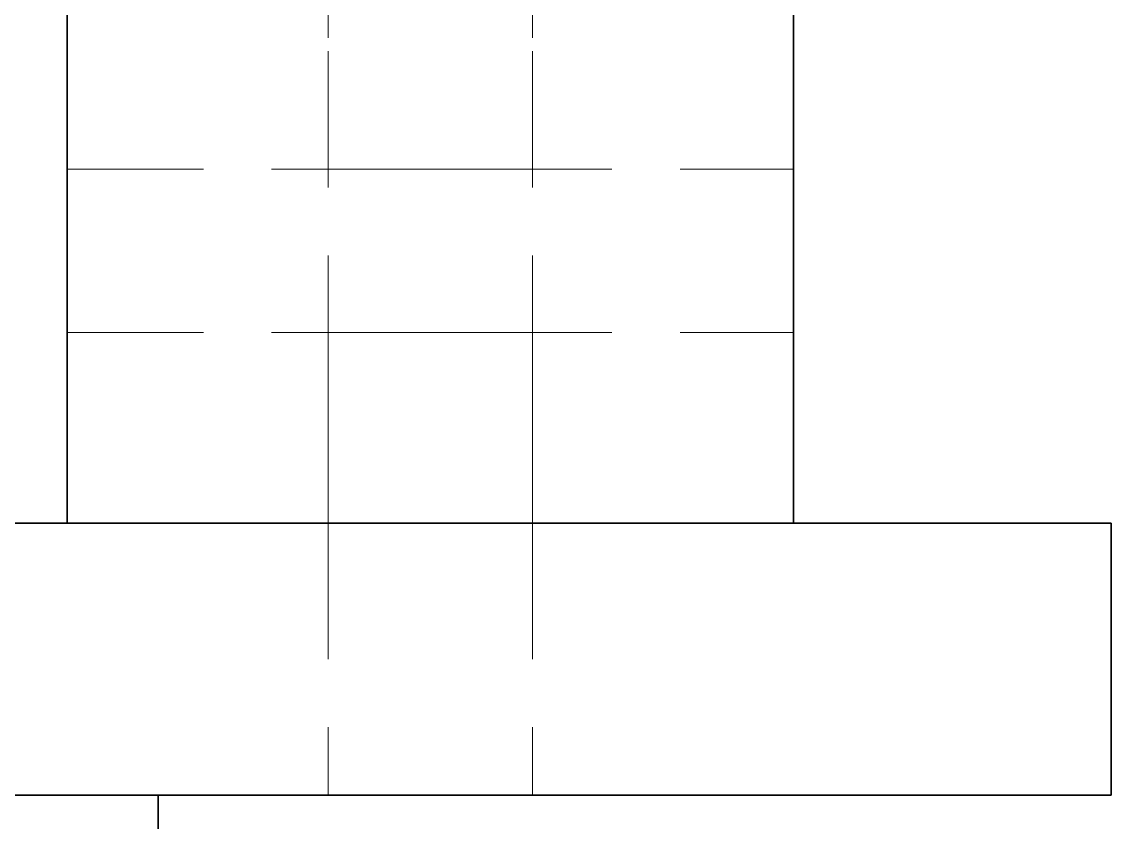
# Model space of a CAD drawing. Header units: millimetres. Extents: x 2054 to 12135, y -1469 to 564.
# Drawn here: x 9608.75 to 9632.75, y 169.55 to 187.2 of the extents above; entities that cross this region are included whole.
import ezdxf

# ---------------------------------------------------------------- set-up
doc = ezdxf.new("R2010")
doc.units = ezdxf.units.MM
doc.linetypes.add('HIDDEN_ISO', pattern=[4.5, 3, -1.5])
doc.layers.add('2D-HIDDEN', color=8, linetype='HIDDEN_ISO', lineweight=18)
doc.layers.add('2D-VISIBLE', color=7, linetype='Continuous', lineweight=35)

msp = doc.modelspace()

# ---------------------------------------------------------------- linework, layer by layer
at = {"layer": '2D-HIDDEN'}
for p, q in [((9609.75, 176.15), (9609.75, 198.85)), ((9609.75, 176.15), (9609.75, 198.85)), ((9609.75, 176.15), (9609.75, 198.85)), ((9615.5, 198.85), (9615.5, 183.95)), ((9615.5, 198.85), (9615.5, 183.95)), ((9615.5, 198.85), (9615.5, 183.95)), ((9615.5, 198.85), (9615.5, 183.95)), ((9620, 198.85), (9620, 183.95)), ((9620, 198.85), (9620, 183.95)), ((9620, 198.85), (9620, 183.95)), ((9620, 198.85), (9620, 183.95)), ((9625.75, 176.15), (9625.75, 198.85)), ((9625.75, 176.15), (9625.75, 198.85)), ((9625.75, 176.15), (9625.75, 198.85)), ((9615.5, 191.05), (9615.5, 176.15)), ((9615.5, 191.05), (9615.5, 176.15)), ((9615.5, 191.05), (9615.5, 176.15)), ((9615.5, 191.05), (9615.5, 176.15)), ((9620, 191.05), (9620, 176.15)), ((9620, 191.05), (9620, 176.15)), ((9620, 191.05), (9620, 176.15)), ((9620, 191.05), (9620, 176.15)), ((9609.75, 183.95), (9609.75, 180.35)), ((9609.75, 183.95), (9609.75, 180.35)), ((9609.75, 183.95), (9609.75, 180.35)), ((9609.75, 183.95), (9609.75, 180.35)), ((9609.75, 183.95), (9625.75, 183.95)), ((9609.75, 183.95), (9625.75, 183.95)), ((9609.75, 183.95), (9625.75, 183.95)), ((9609.75, 183.95), (9625.75, 183.95)), ((9609.75, 183.95), (9609.75, 180.35)), ((9609.75, 183.95), (9609.75, 180.35)), ((9609.75, 183.95), (9609.75, 180.35)), ((9609.75, 183.95), (9609.75, 180.35)), ((9609.75, 183.95), (9625.75, 183.95)), ((9609.75, 183.95), (9625.75, 183.95)), ((9609.75, 183.95), (9625.75, 183.95)), ((9609.75, 183.95), (9625.75, 183.95)), ((9625.75, 183.95), (9625.75, 180.35)), ((9625.75, 183.95), (9625.75, 180.35)), ((9625.75, 183.95), (9625.75, 180.35)), ((9625.75, 183.95), (9625.75, 180.35)), ((9625.75, 183.95), (9625.75, 180.35)), ((9625.75, 183.95), (9625.75, 180.35)), ((9625.75, 183.95), (9625.75, 180.35)), ((9625.75, 183.95), (9625.75, 180.35)), ((9609.75, 180.35), (9625.75, 180.35)), ((9609.75, 180.35), (9625.75, 180.35)), ((9609.75, 180.35), (9625.75, 180.35)), ((9609.75, 180.35), (9625.75, 180.35)), ((9609.75, 180.35), (9625.75, 180.35)), ((9609.75, 180.35), (9625.75, 180.35)), ((9609.75, 180.35), (9625.75, 180.35)), ((9609.75, 180.35), (9625.75, 180.35)), ((9615.5, 180.35), (9615.5, 176.15)), ((9615.5, 180.35), (9615.5, 176.15)), ((9615.5, 180.35), (9615.5, 176.15)), ((9615.5, 180.35), (9615.5, 176.15)), ((9620, 180.35), (9620, 176.15)), ((9620, 180.35), (9620, 176.15)), ((9620, 180.35), (9620, 176.15)), ((9620, 180.35), (9620, 176.15)), ((9385.75, 176.15), (9632.75, 176.15)), ((9609.75, 176.15), (9625.75, 176.15)), ((9609.75, 176.15), (9625.75, 176.15)), ((9609.75, 176.15), (9625.75, 176.15)), ((9609.75, 176.15), (9625.75, 176.15)), ((9615.5, 176.15), (9615.5, 170.15)), ((9615.5, 176.15), (9615.5, 170.15)), ((9615.5, 176.15), (9615.5, 170.15)), ((9615.5, 176.15), (9615.5, 170.15)), ((9620, 176.15), (9620, 170.15)), ((9620, 176.15), (9620, 170.15)), ((9620, 176.15), (9620, 170.15)), ((9620, 176.15), (9620, 170.15)), ((9632.75, 170.15), (9632.75, 176.15)), ((9385.75, 170.15), (9632.75, 170.15)), ((9611.75, 170.15), (9611.75, 168.15))]:
    msp.add_line(p, q, dxfattribs=at)
for points in [[(9617.75, 183.95), (9617.68, 183.95), (9617.609, 183.95), (9617.539, 183.95), (9617.469, 183.95), (9617.398, 183.95), (9617.328, 183.95), (9617.258, 183.95), (9617.188, 183.95), (9617.117, 183.95), (9617.047, 183.95), (9616.977, 183.95), (9616.906, 183.95), (9616.836, 183.95), (9616.766, 183.95), (9616.695, 183.95), (9616.625, 183.95), (9616.555, 183.95), (9616.484, 183.95), (9616.414, 183.95), (9616.344, 183.95), (9616.273, 183.95), (9616.203, 183.95), (9616.133, 183.95), (9616.062, 183.95), (9615.992, 183.95), (9615.922, 183.95), (9615.852, 183.95), (9615.781, 183.95), (9615.711, 183.95), (9615.641, 183.95), (9615.57, 183.95), (9615.5, 183.95)], [(9615.5, 183.95), (9615.641, 183.95), (9615.781, 183.95), (9615.922, 183.95), (9616.062, 183.95), (9616.203, 183.95), (9616.344, 183.95), (9616.484, 183.95), (9616.625, 183.95), (9616.766, 183.95), (9616.906, 183.95), (9617.047, 183.95), (9617.188, 183.95), (9617.328, 183.95), (9617.469, 183.95), (9617.609, 183.95), (9617.75, 183.95), (9617.891, 183.95), (9618.031, 183.95), (9618.172, 183.95), (9618.312, 183.95), (9618.453, 183.95), (9618.594, 183.95), (9618.734, 183.95), (9618.875, 183.95), (9619.016, 183.95), (9619.156, 183.95), (9619.297, 183.95), (9619.438, 183.95), (9619.578, 183.95), (9619.719, 183.95), (9619.859, 183.95), (9620, 183.95)], [(9617.75, 183.95), (9617.68, 183.95), (9617.609, 183.95), (9617.539, 183.95), (9617.469, 183.95), (9617.398, 183.95), (9617.328, 183.95), (9617.258, 183.95), (9617.188, 183.95), (9617.117, 183.95), (9617.047, 183.95), (9616.977, 183.95), (9616.906, 183.95), (9616.836, 183.95), (9616.766, 183.95), (9616.695, 183.95), (9616.625, 183.95), (9616.555, 183.95), (9616.484, 183.95), (9616.414, 183.95), (9616.344, 183.95), (9616.273, 183.95), (9616.203, 183.95), (9616.133, 183.95), (9616.062, 183.95), (9615.992, 183.95), (9615.922, 183.95), (9615.852, 183.95), (9615.781, 183.95), (9615.711, 183.95), (9615.641, 183.95), (9615.57, 183.95), (9615.5, 183.95)], [(9615.5, 183.95), (9615.641, 183.95), (9615.781, 183.95), (9615.922, 183.95), (9616.062, 183.95), (9616.203, 183.95), (9616.344, 183.95), (9616.484, 183.95), (9616.625, 183.95), (9616.766, 183.95), (9616.906, 183.95), (9617.047, 183.95), (9617.188, 183.95), (9617.328, 183.95), (9617.469, 183.95), (9617.609, 183.95), (9617.75, 183.95), (9617.891, 183.95), (9618.031, 183.95), (9618.172, 183.95), (9618.312, 183.95), (9618.453, 183.95), (9618.594, 183.95), (9618.734, 183.95), (9618.875, 183.95), (9619.016, 183.95), (9619.156, 183.95), (9619.297, 183.95), (9619.438, 183.95), (9619.578, 183.95), (9619.719, 183.95), (9619.859, 183.95), (9620, 183.95)], [(9617.75, 183.95), (9617.68, 183.95), (9617.609, 183.95), (9617.539, 183.95), (9617.469, 183.95), (9617.398, 183.95), (9617.328, 183.95), (9617.258, 183.95), (9617.188, 183.95), (9617.117, 183.95), (9617.047, 183.95), (9616.977, 183.95), (9616.906, 183.95), (9616.836, 183.95), (9616.766, 183.95), (9616.695, 183.95), (9616.625, 183.95), (9616.555, 183.95), (9616.484, 183.95), (9616.414, 183.95), (9616.344, 183.95), (9616.273, 183.95), (9616.203, 183.95), (9616.133, 183.95), (9616.062, 183.95), (9615.992, 183.95), (9615.922, 183.95), (9615.852, 183.95), (9615.781, 183.95), (9615.711, 183.95), (9615.641, 183.95), (9615.57, 183.95), (9615.5, 183.95)], [(9615.5, 183.95), (9615.641, 183.95), (9615.781, 183.95), (9615.922, 183.95), (9616.062, 183.95), (9616.203, 183.95), (9616.344, 183.95), (9616.484, 183.95), (9616.625, 183.95), (9616.766, 183.95), (9616.906, 183.95), (9617.047, 183.95), (9617.188, 183.95), (9617.328, 183.95), (9617.469, 183.95), (9617.609, 183.95), (9617.75, 183.95), (9617.891, 183.95), (9618.031, 183.95), (9618.172, 183.95), (9618.312, 183.95), (9618.453, 183.95), (9618.594, 183.95), (9618.734, 183.95), (9618.875, 183.95), (9619.016, 183.95), (9619.156, 183.95), (9619.297, 183.95), (9619.438, 183.95), (9619.578, 183.95), (9619.719, 183.95), (9619.859, 183.95), (9620, 183.95)], [(9617.75, 183.95), (9617.68, 183.95), (9617.609, 183.95), (9617.539, 183.95), (9617.469, 183.95), (9617.398, 183.95), (9617.328, 183.95), (9617.258, 183.95), (9617.188, 183.95), (9617.117, 183.95), (9617.047, 183.95), (9616.977, 183.95), (9616.906, 183.95), (9616.836, 183.95), (9616.766, 183.95), (9616.695, 183.95), (9616.625, 183.95), (9616.555, 183.95), (9616.484, 183.95), (9616.414, 183.95), (9616.344, 183.95), (9616.273, 183.95), (9616.203, 183.95), (9616.133, 183.95), (9616.062, 183.95), (9615.992, 183.95), (9615.922, 183.95), (9615.852, 183.95), (9615.781, 183.95), (9615.711, 183.95), (9615.641, 183.95), (9615.57, 183.95), (9615.5, 183.95)], [(9615.5, 183.95), (9615.641, 183.95), (9615.781, 183.95), (9615.922, 183.95), (9616.062, 183.95), (9616.203, 183.95), (9616.344, 183.95), (9616.484, 183.95), (9616.625, 183.95), (9616.766, 183.95), (9616.906, 183.95), (9617.047, 183.95), (9617.188, 183.95), (9617.328, 183.95), (9617.469, 183.95), (9617.609, 183.95), (9617.75, 183.95), (9617.891, 183.95), (9618.031, 183.95), (9618.172, 183.95), (9618.312, 183.95), (9618.453, 183.95), (9618.594, 183.95), (9618.734, 183.95), (9618.875, 183.95), (9619.016, 183.95), (9619.156, 183.95), (9619.297, 183.95), (9619.438, 183.95), (9619.578, 183.95), (9619.719, 183.95), (9619.859, 183.95), (9620, 183.95)], [(9620, 183.95), (9619.93, 183.95), (9619.859, 183.95), (9619.789, 183.95), (9619.719, 183.95), (9619.648, 183.95), (9619.578, 183.95), (9619.508, 183.95), (9619.438, 183.95), (9619.367, 183.95), (9619.297, 183.95), (9619.227, 183.95), (9619.156, 183.95), (9619.086, 183.95), (9619.016, 183.95), (9618.945, 183.95), (9618.875, 183.95), (9618.805, 183.95), (9618.734, 183.95), (9618.664, 183.95), (9618.594, 183.95), (9618.523, 183.95), (9618.453, 183.95), (9618.383, 183.95), (9618.312, 183.95), (9618.242, 183.95), (9618.172, 183.95), (9618.102, 183.95), (9618.031, 183.95), (9617.961, 183.95), (9617.891, 183.95), (9617.82, 183.95), (9617.75, 183.95)], [(9620, 183.95), (9619.93, 183.95), (9619.859, 183.95), (9619.789, 183.95), (9619.719, 183.95), (9619.648, 183.95), (9619.578, 183.95), (9619.508, 183.95), (9619.438, 183.95), (9619.367, 183.95), (9619.297, 183.95), (9619.227, 183.95), (9619.156, 183.95), (9619.086, 183.95), (9619.016, 183.95), (9618.945, 183.95), (9618.875, 183.95), (9618.805, 183.95), (9618.734, 183.95), (9618.664, 183.95), (9618.594, 183.95), (9618.523, 183.95), (9618.453, 183.95), (9618.383, 183.95), (9618.312, 183.95), (9618.242, 183.95), (9618.172, 183.95), (9618.102, 183.95), (9618.031, 183.95), (9617.961, 183.95), (9617.891, 183.95), (9617.82, 183.95), (9617.75, 183.95)], [(9620, 183.95), (9619.93, 183.95), (9619.859, 183.95), (9619.789, 183.95), (9619.719, 183.95), (9619.648, 183.95), (9619.578, 183.95), (9619.508, 183.95), (9619.438, 183.95), (9619.367, 183.95), (9619.297, 183.95), (9619.227, 183.95), (9619.156, 183.95), (9619.086, 183.95), (9619.016, 183.95), (9618.945, 183.95), (9618.875, 183.95), (9618.805, 183.95), (9618.734, 183.95), (9618.664, 183.95), (9618.594, 183.95), (9618.523, 183.95), (9618.453, 183.95), (9618.383, 183.95), (9618.312, 183.95), (9618.242, 183.95), (9618.172, 183.95), (9618.102, 183.95), (9618.031, 183.95), (9617.961, 183.95), (9617.891, 183.95), (9617.82, 183.95), (9617.75, 183.95)], [(9620, 183.95), (9619.93, 183.95), (9619.859, 183.95), (9619.789, 183.95), (9619.719, 183.95), (9619.648, 183.95), (9619.578, 183.95), (9619.508, 183.95), (9619.438, 183.95), (9619.367, 183.95), (9619.297, 183.95), (9619.227, 183.95), (9619.156, 183.95), (9619.086, 183.95), (9619.016, 183.95), (9618.945, 183.95), (9618.875, 183.95), (9618.805, 183.95), (9618.734, 183.95), (9618.664, 183.95), (9618.594, 183.95), (9618.523, 183.95), (9618.453, 183.95), (9618.383, 183.95), (9618.312, 183.95), (9618.242, 183.95), (9618.172, 183.95), (9618.102, 183.95), (9618.031, 183.95), (9617.961, 183.95), (9617.891, 183.95), (9617.82, 183.95), (9617.75, 183.95)], [(9617.75, 180.35), (9617.68, 180.35), (9617.609, 180.35), (9617.539, 180.35), (9617.469, 180.35), (9617.398, 180.35), (9617.328, 180.35), (9617.258, 180.35), (9617.188, 180.35), (9617.117, 180.35), (9617.047, 180.35), (9616.977, 180.35), (9616.906, 180.35), (9616.836, 180.35), (9616.766, 180.35), (9616.695, 180.35), (9616.625, 180.35), (9616.555, 180.35), (9616.484, 180.35), (9616.414, 180.35), (9616.344, 180.35), (9616.273, 180.35), (9616.203, 180.35), (9616.133, 180.35), (9616.062, 180.35), (9615.992, 180.35), (9615.922, 180.35), (9615.852, 180.35), (9615.781, 180.35), (9615.711, 180.35), (9615.641, 180.35), (9615.57, 180.35), (9615.5, 180.35)], [(9615.5, 180.35), (9615.641, 180.35), (9615.781, 180.35), (9615.922, 180.35), (9616.062, 180.35), (9616.203, 180.35), (9616.344, 180.35), (9616.484, 180.35), (9616.625, 180.35), (9616.766, 180.35), (9616.906, 180.35), (9617.047, 180.35), (9617.188, 180.35), (9617.328, 180.35), (9617.469, 180.35), (9617.609, 180.35), (9617.75, 180.35), (9617.891, 180.35), (9618.031, 180.35), (9618.172, 180.35), (9618.312, 180.35), (9618.453, 180.35), (9618.594, 180.35), (9618.734, 180.35), (9618.875, 180.35), (9619.016, 180.35), (9619.156, 180.35), (9619.297, 180.35), (9619.438, 180.35), (9619.578, 180.35), (9619.719, 180.35), (9619.859, 180.35), (9620, 180.35)], [(9617.75, 180.35), (9617.68, 180.35), (9617.609, 180.35), (9617.539, 180.35), (9617.469, 180.35), (9617.398, 180.35), (9617.328, 180.35), (9617.258, 180.35), (9617.188, 180.35), (9617.117, 180.35), (9617.047, 180.35), (9616.977, 180.35), (9616.906, 180.35), (9616.836, 180.35), (9616.766, 180.35), (9616.695, 180.35), (9616.625, 180.35), (9616.555, 180.35), (9616.484, 180.35), (9616.414, 180.35), (9616.344, 180.35), (9616.273, 180.35), (9616.203, 180.35), (9616.133, 180.35), (9616.062, 180.35), (9615.992, 180.35), (9615.922, 180.35), (9615.852, 180.35), (9615.781, 180.35), (9615.711, 180.35), (9615.641, 180.35), (9615.57, 180.35), (9615.5, 180.35)], [(9615.5, 180.35), (9615.641, 180.35), (9615.781, 180.35), (9615.922, 180.35), (9616.062, 180.35), (9616.203, 180.35), (9616.344, 180.35), (9616.484, 180.35), (9616.625, 180.35), (9616.766, 180.35), (9616.906, 180.35), (9617.047, 180.35), (9617.188, 180.35), (9617.328, 180.35), (9617.469, 180.35), (9617.609, 180.35), (9617.75, 180.35), (9617.891, 180.35), (9618.031, 180.35), (9618.172, 180.35), (9618.312, 180.35), (9618.453, 180.35), (9618.594, 180.35), (9618.734, 180.35), (9618.875, 180.35), (9619.016, 180.35), (9619.156, 180.35), (9619.297, 180.35), (9619.438, 180.35), (9619.578, 180.35), (9619.719, 180.35), (9619.859, 180.35), (9620, 180.35)], [(9617.75, 180.35), (9617.68, 180.35), (9617.609, 180.35), (9617.539, 180.35), (9617.469, 180.35), (9617.398, 180.35), (9617.328, 180.35), (9617.258, 180.35), (9617.188, 180.35), (9617.117, 180.35), (9617.047, 180.35), (9616.977, 180.35), (9616.906, 180.35), (9616.836, 180.35), (9616.766, 180.35), (9616.695, 180.35), (9616.625, 180.35), (9616.555, 180.35), (9616.484, 180.35), (9616.414, 180.35), (9616.344, 180.35), (9616.273, 180.35), (9616.203, 180.35), (9616.133, 180.35), (9616.062, 180.35), (9615.992, 180.35), (9615.922, 180.35), (9615.852, 180.35), (9615.781, 180.35), (9615.711, 180.35), (9615.641, 180.35), (9615.57, 180.35), (9615.5, 180.35)], [(9615.5, 180.35), (9615.641, 180.35), (9615.781, 180.35), (9615.922, 180.35), (9616.062, 180.35), (9616.203, 180.35), (9616.344, 180.35), (9616.484, 180.35), (9616.625, 180.35), (9616.766, 180.35), (9616.906, 180.35), (9617.047, 180.35), (9617.188, 180.35), (9617.328, 180.35), (9617.469, 180.35), (9617.609, 180.35), (9617.75, 180.35), (9617.891, 180.35), (9618.031, 180.35), (9618.172, 180.35), (9618.312, 180.35), (9618.453, 180.35), (9618.594, 180.35), (9618.734, 180.35), (9618.875, 180.35), (9619.016, 180.35), (9619.156, 180.35), (9619.297, 180.35), (9619.438, 180.35), (9619.578, 180.35), (9619.719, 180.35), (9619.859, 180.35), (9620, 180.35)], [(9617.75, 180.35), (9617.68, 180.35), (9617.609, 180.35), (9617.539, 180.35), (9617.469, 180.35), (9617.398, 180.35), (9617.328, 180.35), (9617.258, 180.35), (9617.188, 180.35), (9617.117, 180.35), (9617.047, 180.35), (9616.977, 180.35), (9616.906, 180.35), (9616.836, 180.35), (9616.766, 180.35), (9616.695, 180.35), (9616.625, 180.35), (9616.555, 180.35), (9616.484, 180.35), (9616.414, 180.35), (9616.344, 180.35), (9616.273, 180.35), (9616.203, 180.35), (9616.133, 180.35), (9616.062, 180.35), (9615.992, 180.35), (9615.922, 180.35), (9615.852, 180.35), (9615.781, 180.35), (9615.711, 180.35), (9615.641, 180.35), (9615.57, 180.35), (9615.5, 180.35)], [(9615.5, 180.35), (9615.641, 180.35), (9615.781, 180.35), (9615.922, 180.35), (9616.062, 180.35), (9616.203, 180.35), (9616.344, 180.35), (9616.484, 180.35), (9616.625, 180.35), (9616.766, 180.35), (9616.906, 180.35), (9617.047, 180.35), (9617.188, 180.35), (9617.328, 180.35), (9617.469, 180.35), (9617.609, 180.35), (9617.75, 180.35), (9617.891, 180.35), (9618.031, 180.35), (9618.172, 180.35), (9618.312, 180.35), (9618.453, 180.35), (9618.594, 180.35), (9618.734, 180.35), (9618.875, 180.35), (9619.016, 180.35), (9619.156, 180.35), (9619.297, 180.35), (9619.438, 180.35), (9619.578, 180.35), (9619.719, 180.35), (9619.859, 180.35), (9620, 180.35)], [(9620, 180.35), (9619.93, 180.35), (9619.859, 180.35), (9619.789, 180.35), (9619.719, 180.35), (9619.648, 180.35), (9619.578, 180.35), (9619.508, 180.35), (9619.438, 180.35), (9619.367, 180.35), (9619.297, 180.35), (9619.227, 180.35), (9619.156, 180.35), (9619.086, 180.35), (9619.016, 180.35), (9618.945, 180.35), (9618.875, 180.35), (9618.805, 180.35), (9618.734, 180.35), (9618.664, 180.35), (9618.594, 180.35), (9618.523, 180.35), (9618.453, 180.35), (9618.383, 180.35), (9618.312, 180.35), (9618.242, 180.35), (9618.172, 180.35), (9618.102, 180.35), (9618.031, 180.35), (9617.961, 180.35), (9617.891, 180.35), (9617.82, 180.35), (9617.75, 180.35)], [(9620, 180.35), (9619.93, 180.35), (9619.859, 180.35), (9619.789, 180.35), (9619.719, 180.35), (9619.648, 180.35), (9619.578, 180.35), (9619.508, 180.35), (9619.438, 180.35), (9619.367, 180.35), (9619.297, 180.35), (9619.227, 180.35), (9619.156, 180.35), (9619.086, 180.35), (9619.016, 180.35), (9618.945, 180.35), (9618.875, 180.35), (9618.805, 180.35), (9618.734, 180.35), (9618.664, 180.35), (9618.594, 180.35), (9618.523, 180.35), (9618.453, 180.35), (9618.383, 180.35), (9618.312, 180.35), (9618.242, 180.35), (9618.172, 180.35), (9618.102, 180.35), (9618.031, 180.35), (9617.961, 180.35), (9617.891, 180.35), (9617.82, 180.35), (9617.75, 180.35)], [(9620, 180.35), (9619.93, 180.35), (9619.859, 180.35), (9619.789, 180.35), (9619.719, 180.35), (9619.648, 180.35), (9619.578, 180.35), (9619.508, 180.35), (9619.438, 180.35), (9619.367, 180.35), (9619.297, 180.35), (9619.227, 180.35), (9619.156, 180.35), (9619.086, 180.35), (9619.016, 180.35), (9618.945, 180.35), (9618.875, 180.35), (9618.805, 180.35), (9618.734, 180.35), (9618.664, 180.35), (9618.594, 180.35), (9618.523, 180.35), (9618.453, 180.35), (9618.383, 180.35), (9618.312, 180.35), (9618.242, 180.35), (9618.172, 180.35), (9618.102, 180.35), (9618.031, 180.35), (9617.961, 180.35), (9617.891, 180.35), (9617.82, 180.35), (9617.75, 180.35)], [(9620, 180.35), (9619.93, 180.35), (9619.859, 180.35), (9619.789, 180.35), (9619.719, 180.35), (9619.648, 180.35), (9619.578, 180.35), (9619.508, 180.35), (9619.438, 180.35), (9619.367, 180.35), (9619.297, 180.35), (9619.227, 180.35), (9619.156, 180.35), (9619.086, 180.35), (9619.016, 180.35), (9618.945, 180.35), (9618.875, 180.35), (9618.805, 180.35), (9618.734, 180.35), (9618.664, 180.35), (9618.594, 180.35), (9618.523, 180.35), (9618.453, 180.35), (9618.383, 180.35), (9618.312, 180.35), (9618.242, 180.35), (9618.172, 180.35), (9618.102, 180.35), (9618.031, 180.35), (9617.961, 180.35), (9617.891, 180.35), (9617.82, 180.35), (9617.75, 180.35)], [(9617.75, 176.15), (9617.68, 176.15), (9617.609, 176.15), (9617.539, 176.15), (9617.469, 176.15), (9617.398, 176.15), (9617.328, 176.15), (9617.258, 176.15), (9617.188, 176.15), (9617.117, 176.15), (9617.047, 176.15), (9616.977, 176.15), (9616.906, 176.15), (9616.836, 176.15), (9616.766, 176.15), (9616.695, 176.15), (9616.625, 176.15), (9616.555, 176.15), (9616.484, 176.15), (9616.414, 176.15), (9616.344, 176.15), (9616.273, 176.15), (9616.203, 176.15), (9616.133, 176.15), (9616.062, 176.15), (9615.992, 176.15), (9615.922, 176.15), (9615.852, 176.15), (9615.781, 176.15), (9615.711, 176.15), (9615.641, 176.15), (9615.57, 176.15), (9615.5, 176.15)], [(9615.5, 176.15), (9615.641, 176.15), (9615.781, 176.15), (9615.922, 176.15), (9616.062, 176.15), (9616.203, 176.15), (9616.344, 176.15), (9616.484, 176.15), (9616.625, 176.15), (9616.766, 176.15), (9616.906, 176.15), (9617.047, 176.15), (9617.188, 176.15), (9617.328, 176.15), (9617.469, 176.15), (9617.609, 176.15), (9617.75, 176.15), (9617.891, 176.15), (9618.031, 176.15), (9618.172, 176.15), (9618.312, 176.15), (9618.453, 176.15), (9618.594, 176.15), (9618.734, 176.15), (9618.875, 176.15), (9619.016, 176.15), (9619.156, 176.15), (9619.297, 176.15), (9619.438, 176.15), (9619.578, 176.15), (9619.719, 176.15), (9619.859, 176.15), (9620, 176.15)], [(9617.75, 176.15), (9617.68, 176.15), (9617.609, 176.15), (9617.539, 176.15), (9617.469, 176.15), (9617.398, 176.15), (9617.328, 176.15), (9617.258, 176.15), (9617.188, 176.15), (9617.117, 176.15), (9617.047, 176.15), (9616.977, 176.15), (9616.906, 176.15), (9616.836, 176.15), (9616.766, 176.15), (9616.695, 176.15), (9616.625, 176.15), (9616.555, 176.15), (9616.484, 176.15), (9616.414, 176.15), (9616.344, 176.15), (9616.273, 176.15), (9616.203, 176.15), (9616.133, 176.15), (9616.062, 176.15), (9615.992, 176.15), (9615.922, 176.15), (9615.852, 176.15), (9615.781, 176.15), (9615.711, 176.15), (9615.641, 176.15), (9615.57, 176.15), (9615.5, 176.15)], [(9615.5, 176.15), (9615.641, 176.15), (9615.781, 176.15), (9615.922, 176.15), (9616.062, 176.15), (9616.203, 176.15), (9616.344, 176.15), (9616.484, 176.15), (9616.625, 176.15), (9616.766, 176.15), (9616.906, 176.15), (9617.047, 176.15), (9617.188, 176.15), (9617.328, 176.15), (9617.469, 176.15), (9617.609, 176.15), (9617.75, 176.15), (9617.891, 176.15), (9618.031, 176.15), (9618.172, 176.15), (9618.312, 176.15), (9618.453, 176.15), (9618.594, 176.15), (9618.734, 176.15), (9618.875, 176.15), (9619.016, 176.15), (9619.156, 176.15), (9619.297, 176.15), (9619.438, 176.15), (9619.578, 176.15), (9619.719, 176.15), (9619.859, 176.15), (9620, 176.15)], [(9617.75, 176.15), (9617.68, 176.15), (9617.609, 176.15), (9617.539, 176.15), (9617.469, 176.15), (9617.398, 176.15), (9617.328, 176.15), (9617.258, 176.15), (9617.188, 176.15), (9617.117, 176.15), (9617.047, 176.15), (9616.977, 176.15), (9616.906, 176.15), (9616.836, 176.15), (9616.766, 176.15), (9616.695, 176.15), (9616.625, 176.15), (9616.555, 176.15), (9616.484, 176.15), (9616.414, 176.15), (9616.344, 176.15), (9616.273, 176.15), (9616.203, 176.15), (9616.133, 176.15), (9616.062, 176.15), (9615.992, 176.15), (9615.922, 176.15), (9615.852, 176.15), (9615.781, 176.15), (9615.711, 176.15), (9615.641, 176.15), (9615.57, 176.15), (9615.5, 176.15)], [(9615.5, 176.15), (9615.641, 176.15), (9615.781, 176.15), (9615.922, 176.15), (9616.062, 176.15), (9616.203, 176.15), (9616.344, 176.15), (9616.484, 176.15), (9616.625, 176.15), (9616.766, 176.15), (9616.906, 176.15), (9617.047, 176.15), (9617.188, 176.15), (9617.328, 176.15), (9617.469, 176.15), (9617.609, 176.15), (9617.75, 176.15), (9617.891, 176.15), (9618.031, 176.15), (9618.172, 176.15), (9618.312, 176.15), (9618.453, 176.15), (9618.594, 176.15), (9618.734, 176.15), (9618.875, 176.15), (9619.016, 176.15), (9619.156, 176.15), (9619.297, 176.15), (9619.438, 176.15), (9619.578, 176.15), (9619.719, 176.15), (9619.859, 176.15), (9620, 176.15)], [(9617.75, 176.15), (9617.68, 176.15), (9617.609, 176.15), (9617.539, 176.15), (9617.469, 176.15), (9617.398, 176.15), (9617.328, 176.15), (9617.258, 176.15), (9617.188, 176.15), (9617.117, 176.15), (9617.047, 176.15), (9616.977, 176.15), (9616.906, 176.15), (9616.836, 176.15), (9616.766, 176.15), (9616.695, 176.15), (9616.625, 176.15), (9616.555, 176.15), (9616.484, 176.15), (9616.414, 176.15), (9616.344, 176.15), (9616.273, 176.15), (9616.203, 176.15), (9616.133, 176.15), (9616.062, 176.15), (9615.992, 176.15), (9615.922, 176.15), (9615.852, 176.15), (9615.781, 176.15), (9615.711, 176.15), (9615.641, 176.15), (9615.57, 176.15), (9615.5, 176.15)], [(9615.5, 176.15), (9615.641, 176.15), (9615.781, 176.15), (9615.922, 176.15), (9616.062, 176.15), (9616.203, 176.15), (9616.344, 176.15), (9616.484, 176.15), (9616.625, 176.15), (9616.766, 176.15), (9616.906, 176.15), (9617.047, 176.15), (9617.188, 176.15), (9617.328, 176.15), (9617.469, 176.15), (9617.609, 176.15), (9617.75, 176.15), (9617.891, 176.15), (9618.031, 176.15), (9618.172, 176.15), (9618.312, 176.15), (9618.453, 176.15), (9618.594, 176.15), (9618.734, 176.15), (9618.875, 176.15), (9619.016, 176.15), (9619.156, 176.15), (9619.297, 176.15), (9619.438, 176.15), (9619.578, 176.15), (9619.719, 176.15), (9619.859, 176.15), (9620, 176.15)], [(9617.75, 176.15), (9617.68, 176.15), (9617.609, 176.15), (9617.539, 176.15), (9617.469, 176.15), (9617.398, 176.15), (9617.328, 176.15), (9617.258, 176.15), (9617.188, 176.15), (9617.117, 176.15), (9617.047, 176.15), (9616.977, 176.15), (9616.906, 176.15), (9616.836, 176.15), (9616.766, 176.15), (9616.695, 176.15), (9616.625, 176.15), (9616.555, 176.15), (9616.484, 176.15), (9616.414, 176.15), (9616.344, 176.15), (9616.273, 176.15), (9616.203, 176.15), (9616.133, 176.15), (9616.062, 176.15), (9615.992, 176.15), (9615.922, 176.15), (9615.852, 176.15), (9615.781, 176.15), (9615.711, 176.15), (9615.641, 176.15), (9615.57, 176.15), (9615.5, 176.15)], [(9615.5, 176.15), (9615.641, 176.15), (9615.781, 176.15), (9615.922, 176.15), (9616.062, 176.15), (9616.203, 176.15), (9616.344, 176.15), (9616.484, 176.15), (9616.625, 176.15), (9616.766, 176.15), (9616.906, 176.15), (9617.047, 176.15), (9617.188, 176.15), (9617.328, 176.15), (9617.469, 176.15), (9617.609, 176.15), (9617.75, 176.15), (9617.891, 176.15), (9618.031, 176.15), (9618.172, 176.15), (9618.312, 176.15), (9618.453, 176.15), (9618.594, 176.15), (9618.734, 176.15), (9618.875, 176.15), (9619.016, 176.15), (9619.156, 176.15), (9619.297, 176.15), (9619.438, 176.15), (9619.578, 176.15), (9619.719, 176.15), (9619.859, 176.15), (9620, 176.15)], [(9617.75, 176.15), (9617.68, 176.15), (9617.609, 176.15), (9617.539, 176.15), (9617.469, 176.15), (9617.398, 176.15), (9617.328, 176.15), (9617.258, 176.15), (9617.188, 176.15), (9617.117, 176.15), (9617.047, 176.15), (9616.977, 176.15), (9616.906, 176.15), (9616.836, 176.15), (9616.766, 176.15), (9616.695, 176.15), (9616.625, 176.15), (9616.555, 176.15), (9616.484, 176.15), (9616.414, 176.15), (9616.344, 176.15), (9616.273, 176.15), (9616.203, 176.15), (9616.133, 176.15), (9616.062, 176.15), (9615.992, 176.15), (9615.922, 176.15), (9615.852, 176.15), (9615.781, 176.15), (9615.711, 176.15), (9615.641, 176.15), (9615.57, 176.15), (9615.5, 176.15)], [(9615.5, 176.15), (9615.641, 176.15), (9615.781, 176.15), (9615.922, 176.15), (9616.062, 176.15), (9616.203, 176.15), (9616.344, 176.15), (9616.484, 176.15), (9616.625, 176.15), (9616.766, 176.15), (9616.906, 176.15), (9617.047, 176.15), (9617.188, 176.15), (9617.328, 176.15), (9617.469, 176.15), (9617.609, 176.15), (9617.75, 176.15), (9617.891, 176.15), (9618.031, 176.15), (9618.172, 176.15), (9618.312, 176.15), (9618.453, 176.15), (9618.594, 176.15), (9618.734, 176.15), (9618.875, 176.15), (9619.016, 176.15), (9619.156, 176.15), (9619.297, 176.15), (9619.438, 176.15), (9619.578, 176.15), (9619.719, 176.15), (9619.859, 176.15), (9620, 176.15)], [(9617.75, 176.15), (9617.68, 176.15), (9617.609, 176.15), (9617.539, 176.15), (9617.469, 176.15), (9617.398, 176.15), (9617.328, 176.15), (9617.258, 176.15), (9617.188, 176.15), (9617.117, 176.15), (9617.047, 176.15), (9616.977, 176.15), (9616.906, 176.15), (9616.836, 176.15), (9616.766, 176.15), (9616.695, 176.15), (9616.625, 176.15), (9616.555, 176.15), (9616.484, 176.15), (9616.414, 176.15), (9616.344, 176.15), (9616.273, 176.15), (9616.203, 176.15), (9616.133, 176.15), (9616.062, 176.15), (9615.992, 176.15), (9615.922, 176.15), (9615.852, 176.15), (9615.781, 176.15), (9615.711, 176.15), (9615.641, 176.15), (9615.57, 176.15), (9615.5, 176.15)], [(9615.5, 176.15), (9615.641, 176.15), (9615.781, 176.15), (9615.922, 176.15), (9616.062, 176.15), (9616.203, 176.15), (9616.344, 176.15), (9616.484, 176.15), (9616.625, 176.15), (9616.766, 176.15), (9616.906, 176.15), (9617.047, 176.15), (9617.188, 176.15), (9617.328, 176.15), (9617.469, 176.15), (9617.609, 176.15), (9617.75, 176.15), (9617.891, 176.15), (9618.031, 176.15), (9618.172, 176.15), (9618.312, 176.15), (9618.453, 176.15), (9618.594, 176.15), (9618.734, 176.15), (9618.875, 176.15), (9619.016, 176.15), (9619.156, 176.15), (9619.297, 176.15), (9619.438, 176.15), (9619.578, 176.15), (9619.719, 176.15), (9619.859, 176.15), (9620, 176.15)], [(9617.75, 176.15), (9617.68, 176.15), (9617.609, 176.15), (9617.539, 176.15), (9617.469, 176.15), (9617.398, 176.15), (9617.328, 176.15), (9617.258, 176.15), (9617.188, 176.15), (9617.117, 176.15), (9617.047, 176.15), (9616.977, 176.15), (9616.906, 176.15), (9616.836, 176.15), (9616.766, 176.15), (9616.695, 176.15), (9616.625, 176.15), (9616.555, 176.15), (9616.484, 176.15), (9616.414, 176.15), (9616.344, 176.15), (9616.273, 176.15), (9616.203, 176.15), (9616.133, 176.15), (9616.062, 176.15), (9615.992, 176.15), (9615.922, 176.15), (9615.852, 176.15), (9615.781, 176.15), (9615.711, 176.15), (9615.641, 176.15), (9615.57, 176.15), (9615.5, 176.15)], [(9615.5, 176.15), (9615.641, 176.15), (9615.781, 176.15), (9615.922, 176.15), (9616.062, 176.15), (9616.203, 176.15), (9616.344, 176.15), (9616.484, 176.15), (9616.625, 176.15), (9616.766, 176.15), (9616.906, 176.15), (9617.047, 176.15), (9617.188, 176.15), (9617.328, 176.15), (9617.469, 176.15), (9617.609, 176.15), (9617.75, 176.15), (9617.891, 176.15), (9618.031, 176.15), (9618.172, 176.15), (9618.312, 176.15), (9618.453, 176.15), (9618.594, 176.15), (9618.734, 176.15), (9618.875, 176.15), (9619.016, 176.15), (9619.156, 176.15), (9619.297, 176.15), (9619.438, 176.15), (9619.578, 176.15), (9619.719, 176.15), (9619.859, 176.15), (9620, 176.15)], [(9617.75, 176.15), (9617.68, 176.15), (9617.609, 176.15), (9617.539, 176.15), (9617.469, 176.15), (9617.398, 176.15), (9617.328, 176.15), (9617.258, 176.15), (9617.188, 176.15), (9617.117, 176.15), (9617.047, 176.15), (9616.977, 176.15), (9616.906, 176.15), (9616.836, 176.15), (9616.766, 176.15), (9616.695, 176.15), (9616.625, 176.15), (9616.555, 176.15), (9616.484, 176.15), (9616.414, 176.15), (9616.344, 176.15), (9616.273, 176.15), (9616.203, 176.15), (9616.133, 176.15), (9616.062, 176.15), (9615.992, 176.15), (9615.922, 176.15), (9615.852, 176.15), (9615.781, 176.15), (9615.711, 176.15), (9615.641, 176.15), (9615.57, 176.15), (9615.5, 176.15)], [(9615.5, 176.15), (9615.641, 176.15), (9615.781, 176.15), (9615.922, 176.15), (9616.062, 176.15), (9616.203, 176.15), (9616.344, 176.15), (9616.484, 176.15), (9616.625, 176.15), (9616.766, 176.15), (9616.906, 176.15), (9617.047, 176.15), (9617.188, 176.15), (9617.328, 176.15), (9617.469, 176.15), (9617.609, 176.15), (9617.75, 176.15), (9617.891, 176.15), (9618.031, 176.15), (9618.172, 176.15), (9618.312, 176.15), (9618.453, 176.15), (9618.594, 176.15), (9618.734, 176.15), (9618.875, 176.15), (9619.016, 176.15), (9619.156, 176.15), (9619.297, 176.15), (9619.438, 176.15), (9619.578, 176.15), (9619.719, 176.15), (9619.859, 176.15), (9620, 176.15)], [(9617.75, 176.15), (9617.68, 176.15), (9617.609, 176.15), (9617.539, 176.15), (9617.469, 176.15), (9617.398, 176.15), (9617.328, 176.15), (9617.258, 176.15), (9617.188, 176.15), (9617.117, 176.15), (9617.047, 176.15), (9616.977, 176.15), (9616.906, 176.15), (9616.836, 176.15), (9616.766, 176.15), (9616.695, 176.15), (9616.625, 176.15), (9616.555, 176.15), (9616.484, 176.15), (9616.414, 176.15), (9616.344, 176.15), (9616.273, 176.15), (9616.203, 176.15), (9616.133, 176.15), (9616.062, 176.15), (9615.992, 176.15), (9615.922, 176.15), (9615.852, 176.15), (9615.781, 176.15), (9615.711, 176.15), (9615.641, 176.15), (9615.57, 176.15), (9615.5, 176.15)], [(9615.5, 176.15), (9615.641, 176.15), (9615.781, 176.15), (9615.922, 176.15), (9616.062, 176.15), (9616.203, 176.15), (9616.344, 176.15), (9616.484, 176.15), (9616.625, 176.15), (9616.766, 176.15), (9616.906, 176.15), (9617.047, 176.15), (9617.188, 176.15), (9617.328, 176.15), (9617.469, 176.15), (9617.609, 176.15), (9617.75, 176.15), (9617.891, 176.15), (9618.031, 176.15), (9618.172, 176.15), (9618.312, 176.15), (9618.453, 176.15), (9618.594, 176.15), (9618.734, 176.15), (9618.875, 176.15), (9619.016, 176.15), (9619.156, 176.15), (9619.297, 176.15), (9619.438, 176.15), (9619.578, 176.15), (9619.719, 176.15), (9619.859, 176.15), (9620, 176.15)], [(9617.75, 176.15), (9617.68, 176.15), (9617.609, 176.15), (9617.539, 176.15), (9617.469, 176.15), (9617.398, 176.15), (9617.328, 176.15), (9617.258, 176.15), (9617.188, 176.15), (9617.117, 176.15), (9617.047, 176.15), (9616.977, 176.15), (9616.906, 176.15), (9616.836, 176.15), (9616.766, 176.15), (9616.695, 176.15), (9616.625, 176.15), (9616.555, 176.15), (9616.484, 176.15), (9616.414, 176.15), (9616.344, 176.15), (9616.273, 176.15), (9616.203, 176.15), (9616.133, 176.15), (9616.062, 176.15), (9615.992, 176.15), (9615.922, 176.15), (9615.852, 176.15), (9615.781, 176.15), (9615.711, 176.15), (9615.641, 176.15), (9615.57, 176.15), (9615.5, 176.15)], [(9615.5, 176.15), (9615.641, 176.15), (9615.781, 176.15), (9615.922, 176.15), (9616.062, 176.15), (9616.203, 176.15), (9616.344, 176.15), (9616.484, 176.15), (9616.625, 176.15), (9616.766, 176.15), (9616.906, 176.15), (9617.047, 176.15), (9617.188, 176.15), (9617.328, 176.15), (9617.469, 176.15), (9617.609, 176.15), (9617.75, 176.15), (9617.891, 176.15), (9618.031, 176.15), (9618.172, 176.15), (9618.312, 176.15), (9618.453, 176.15), (9618.594, 176.15), (9618.734, 176.15), (9618.875, 176.15), (9619.016, 176.15), (9619.156, 176.15), (9619.297, 176.15), (9619.438, 176.15), (9619.578, 176.15), (9619.719, 176.15), (9619.859, 176.15), (9620, 176.15)], [(9617.75, 176.15), (9617.68, 176.15), (9617.609, 176.15), (9617.539, 176.15), (9617.469, 176.15), (9617.398, 176.15), (9617.328, 176.15), (9617.258, 176.15), (9617.188, 176.15), (9617.117, 176.15), (9617.047, 176.15), (9616.977, 176.15), (9616.906, 176.15), (9616.836, 176.15), (9616.766, 176.15), (9616.695, 176.15), (9616.625, 176.15), (9616.555, 176.15), (9616.484, 176.15), (9616.414, 176.15), (9616.344, 176.15), (9616.273, 176.15), (9616.203, 176.15), (9616.133, 176.15), (9616.062, 176.15), (9615.992, 176.15), (9615.922, 176.15), (9615.852, 176.15), (9615.781, 176.15), (9615.711, 176.15), (9615.641, 176.15), (9615.57, 176.15), (9615.5, 176.15)], [(9615.5, 176.15), (9615.641, 176.15), (9615.781, 176.15), (9615.922, 176.15), (9616.062, 176.15), (9616.203, 176.15), (9616.344, 176.15), (9616.484, 176.15), (9616.625, 176.15), (9616.766, 176.15), (9616.906, 176.15), (9617.047, 176.15), (9617.188, 176.15), (9617.328, 176.15), (9617.469, 176.15), (9617.609, 176.15), (9617.75, 176.15), (9617.891, 176.15), (9618.031, 176.15), (9618.172, 176.15), (9618.312, 176.15), (9618.453, 176.15), (9618.594, 176.15), (9618.734, 176.15), (9618.875, 176.15), (9619.016, 176.15), (9619.156, 176.15), (9619.297, 176.15), (9619.438, 176.15), (9619.578, 176.15), (9619.719, 176.15), (9619.859, 176.15), (9620, 176.15)], [(9620, 176.15), (9619.93, 176.15), (9619.859, 176.15), (9619.789, 176.15), (9619.719, 176.15), (9619.648, 176.15), (9619.578, 176.15), (9619.508, 176.15), (9619.438, 176.15), (9619.367, 176.15), (9619.297, 176.15), (9619.227, 176.15), (9619.156, 176.15), (9619.086, 176.15), (9619.016, 176.15), (9618.945, 176.15), (9618.875, 176.15), (9618.805, 176.15), (9618.734, 176.15), (9618.664, 176.15), (9618.594, 176.15), (9618.523, 176.15), (9618.453, 176.15), (9618.383, 176.15), (9618.312, 176.15), (9618.242, 176.15), (9618.172, 176.15), (9618.102, 176.15), (9618.031, 176.15), (9617.961, 176.15), (9617.891, 176.15), (9617.82, 176.15), (9617.75, 176.15)], [(9620, 176.15), (9619.93, 176.15), (9619.859, 176.15), (9619.789, 176.15), (9619.719, 176.15), (9619.648, 176.15), (9619.578, 176.15), (9619.508, 176.15), (9619.438, 176.15), (9619.367, 176.15), (9619.297, 176.15), (9619.227, 176.15), (9619.156, 176.15), (9619.086, 176.15), (9619.016, 176.15), (9618.945, 176.15), (9618.875, 176.15), (9618.805, 176.15), (9618.734, 176.15), (9618.664, 176.15), (9618.594, 176.15), (9618.523, 176.15), (9618.453, 176.15), (9618.383, 176.15), (9618.312, 176.15), (9618.242, 176.15), (9618.172, 176.15), (9618.102, 176.15), (9618.031, 176.15), (9617.961, 176.15), (9617.891, 176.15), (9617.82, 176.15), (9617.75, 176.15)], [(9620, 176.15), (9619.93, 176.15), (9619.859, 176.15), (9619.789, 176.15), (9619.719, 176.15), (9619.648, 176.15), (9619.578, 176.15), (9619.508, 176.15), (9619.438, 176.15), (9619.367, 176.15), (9619.297, 176.15), (9619.227, 176.15), (9619.156, 176.15), (9619.086, 176.15), (9619.016, 176.15), (9618.945, 176.15), (9618.875, 176.15), (9618.805, 176.15), (9618.734, 176.15), (9618.664, 176.15), (9618.594, 176.15), (9618.523, 176.15), (9618.453, 176.15), (9618.383, 176.15), (9618.312, 176.15), (9618.242, 176.15), (9618.172, 176.15), (9618.102, 176.15), (9618.031, 176.15), (9617.961, 176.15), (9617.891, 176.15), (9617.82, 176.15), (9617.75, 176.15)], [(9620, 176.15), (9619.93, 176.15), (9619.859, 176.15), (9619.789, 176.15), (9619.719, 176.15), (9619.648, 176.15), (9619.578, 176.15), (9619.508, 176.15), (9619.438, 176.15), (9619.367, 176.15), (9619.297, 176.15), (9619.227, 176.15), (9619.156, 176.15), (9619.086, 176.15), (9619.016, 176.15), (9618.945, 176.15), (9618.875, 176.15), (9618.805, 176.15), (9618.734, 176.15), (9618.664, 176.15), (9618.594, 176.15), (9618.523, 176.15), (9618.453, 176.15), (9618.383, 176.15), (9618.312, 176.15), (9618.242, 176.15), (9618.172, 176.15), (9618.102, 176.15), (9618.031, 176.15), (9617.961, 176.15), (9617.891, 176.15), (9617.82, 176.15), (9617.75, 176.15)], [(9620, 176.15), (9619.93, 176.15), (9619.859, 176.15), (9619.789, 176.15), (9619.719, 176.15), (9619.648, 176.15), (9619.578, 176.15), (9619.508, 176.15), (9619.438, 176.15), (9619.367, 176.15), (9619.297, 176.15), (9619.227, 176.15), (9619.156, 176.15), (9619.086, 176.15), (9619.016, 176.15), (9618.945, 176.15), (9618.875, 176.15), (9618.805, 176.15), (9618.734, 176.15), (9618.664, 176.15), (9618.594, 176.15), (9618.523, 176.15), (9618.453, 176.15), (9618.383, 176.15), (9618.312, 176.15), (9618.242, 176.15), (9618.172, 176.15), (9618.102, 176.15), (9618.031, 176.15), (9617.961, 176.15), (9617.891, 176.15), (9617.82, 176.15), (9617.75, 176.15)], [(9620, 176.15), (9619.93, 176.15), (9619.859, 176.15), (9619.789, 176.15), (9619.719, 176.15), (9619.648, 176.15), (9619.578, 176.15), (9619.508, 176.15), (9619.438, 176.15), (9619.367, 176.15), (9619.297, 176.15), (9619.227, 176.15), (9619.156, 176.15), (9619.086, 176.15), (9619.016, 176.15), (9618.945, 176.15), (9618.875, 176.15), (9618.805, 176.15), (9618.734, 176.15), (9618.664, 176.15), (9618.594, 176.15), (9618.523, 176.15), (9618.453, 176.15), (9618.383, 176.15), (9618.312, 176.15), (9618.242, 176.15), (9618.172, 176.15), (9618.102, 176.15), (9618.031, 176.15), (9617.961, 176.15), (9617.891, 176.15), (9617.82, 176.15), (9617.75, 176.15)], [(9620, 176.15), (9619.93, 176.15), (9619.859, 176.15), (9619.789, 176.15), (9619.719, 176.15), (9619.648, 176.15), (9619.578, 176.15), (9619.508, 176.15), (9619.438, 176.15), (9619.367, 176.15), (9619.297, 176.15), (9619.227, 176.15), (9619.156, 176.15), (9619.086, 176.15), (9619.016, 176.15), (9618.945, 176.15), (9618.875, 176.15), (9618.805, 176.15), (9618.734, 176.15), (9618.664, 176.15), (9618.594, 176.15), (9618.523, 176.15), (9618.453, 176.15), (9618.383, 176.15), (9618.312, 176.15), (9618.242, 176.15), (9618.172, 176.15), (9618.102, 176.15), (9618.031, 176.15), (9617.961, 176.15), (9617.891, 176.15), (9617.82, 176.15), (9617.75, 176.15)], [(9620, 176.15), (9619.93, 176.15), (9619.859, 176.15), (9619.789, 176.15), (9619.719, 176.15), (9619.648, 176.15), (9619.578, 176.15), (9619.508, 176.15), (9619.438, 176.15), (9619.367, 176.15), (9619.297, 176.15), (9619.227, 176.15), (9619.156, 176.15), (9619.086, 176.15), (9619.016, 176.15), (9618.945, 176.15), (9618.875, 176.15), (9618.805, 176.15), (9618.734, 176.15), (9618.664, 176.15), (9618.594, 176.15), (9618.523, 176.15), (9618.453, 176.15), (9618.383, 176.15), (9618.312, 176.15), (9618.242, 176.15), (9618.172, 176.15), (9618.102, 176.15), (9618.031, 176.15), (9617.961, 176.15), (9617.891, 176.15), (9617.82, 176.15), (9617.75, 176.15)], [(9620, 176.15), (9619.93, 176.15), (9619.859, 176.15), (9619.789, 176.15), (9619.719, 176.15), (9619.648, 176.15), (9619.578, 176.15), (9619.508, 176.15), (9619.438, 176.15), (9619.367, 176.15), (9619.297, 176.15), (9619.227, 176.15), (9619.156, 176.15), (9619.086, 176.15), (9619.016, 176.15), (9618.945, 176.15), (9618.875, 176.15), (9618.805, 176.15), (9618.734, 176.15), (9618.664, 176.15), (9618.594, 176.15), (9618.523, 176.15), (9618.453, 176.15), (9618.383, 176.15), (9618.312, 176.15), (9618.242, 176.15), (9618.172, 176.15), (9618.102, 176.15), (9618.031, 176.15), (9617.961, 176.15), (9617.891, 176.15), (9617.82, 176.15), (9617.75, 176.15)], [(9620, 176.15), (9619.93, 176.15), (9619.859, 176.15), (9619.789, 176.15), (9619.719, 176.15), (9619.648, 176.15), (9619.578, 176.15), (9619.508, 176.15), (9619.438, 176.15), (9619.367, 176.15), (9619.297, 176.15), (9619.227, 176.15), (9619.156, 176.15), (9619.086, 176.15), (9619.016, 176.15), (9618.945, 176.15), (9618.875, 176.15), (9618.805, 176.15), (9618.734, 176.15), (9618.664, 176.15), (9618.594, 176.15), (9618.523, 176.15), (9618.453, 176.15), (9618.383, 176.15), (9618.312, 176.15), (9618.242, 176.15), (9618.172, 176.15), (9618.102, 176.15), (9618.031, 176.15), (9617.961, 176.15), (9617.891, 176.15), (9617.82, 176.15), (9617.75, 176.15)], [(9620, 176.15), (9619.93, 176.15), (9619.859, 176.15), (9619.789, 176.15), (9619.719, 176.15), (9619.648, 176.15), (9619.578, 176.15), (9619.508, 176.15), (9619.438, 176.15), (9619.367, 176.15), (9619.297, 176.15), (9619.227, 176.15), (9619.156, 176.15), (9619.086, 176.15), (9619.016, 176.15), (9618.945, 176.15), (9618.875, 176.15), (9618.805, 176.15), (9618.734, 176.15), (9618.664, 176.15), (9618.594, 176.15), (9618.523, 176.15), (9618.453, 176.15), (9618.383, 176.15), (9618.312, 176.15), (9618.242, 176.15), (9618.172, 176.15), (9618.102, 176.15), (9618.031, 176.15), (9617.961, 176.15), (9617.891, 176.15), (9617.82, 176.15), (9617.75, 176.15)], [(9620, 176.15), (9619.93, 176.15), (9619.859, 176.15), (9619.789, 176.15), (9619.719, 176.15), (9619.648, 176.15), (9619.578, 176.15), (9619.508, 176.15), (9619.438, 176.15), (9619.367, 176.15), (9619.297, 176.15), (9619.227, 176.15), (9619.156, 176.15), (9619.086, 176.15), (9619.016, 176.15), (9618.945, 176.15), (9618.875, 176.15), (9618.805, 176.15), (9618.734, 176.15), (9618.664, 176.15), (9618.594, 176.15), (9618.523, 176.15), (9618.453, 176.15), (9618.383, 176.15), (9618.312, 176.15), (9618.242, 176.15), (9618.172, 176.15), (9618.102, 176.15), (9618.031, 176.15), (9617.961, 176.15), (9617.891, 176.15), (9617.82, 176.15), (9617.75, 176.15)], [(9611.75, 170.15), (9611.188, 170.15), (9610.625, 170.15), (9610.062, 170.15), (9609.5, 170.15), (9608.938, 170.15), (9608.375, 170.15)], [(9611.75, 170.15), (9611.188, 170.15), (9610.625, 170.15), (9610.062, 170.15), (9609.5, 170.15), (9608.938, 170.15), (9608.375, 170.15)], [(9608.656, 170.15), (9608.938, 170.15), (9609.219, 170.15), (9609.5, 170.15), (9609.781, 170.15), (9610.062, 170.15), (9610.344, 170.15), (9610.625, 170.15), (9610.906, 170.15), (9611.188, 170.15), (9611.469, 170.15), (9611.75, 170.15)], [(9608.656, 170.15), (9608.938, 170.15), (9609.219, 170.15), (9609.5, 170.15), (9609.781, 170.15), (9610.062, 170.15), (9610.344, 170.15), (9610.625, 170.15), (9610.906, 170.15), (9611.188, 170.15), (9611.469, 170.15), (9611.75, 170.15)], [(9617.75, 170.15), (9617.68, 170.15), (9617.609, 170.15), (9617.539, 170.15), (9617.469, 170.15), (9617.398, 170.15), (9617.328, 170.15), (9617.258, 170.15), (9617.188, 170.15), (9617.117, 170.15), (9617.047, 170.15), (9616.977, 170.15), (9616.906, 170.15), (9616.836, 170.15), (9616.766, 170.15), (9616.695, 170.15), (9616.625, 170.15), (9616.555, 170.15), (9616.484, 170.15), (9616.414, 170.15), (9616.344, 170.15), (9616.273, 170.15), (9616.203, 170.15), (9616.133, 170.15), (9616.062, 170.15), (9615.992, 170.15), (9615.922, 170.15), (9615.852, 170.15), (9615.781, 170.15), (9615.711, 170.15), (9615.641, 170.15), (9615.57, 170.15), (9615.5, 170.15)], [(9615.5, 170.15), (9615.641, 170.15), (9615.781, 170.15), (9615.922, 170.15), (9616.062, 170.15), (9616.203, 170.15), (9616.344, 170.15), (9616.484, 170.15), (9616.625, 170.15), (9616.766, 170.15), (9616.906, 170.15), (9617.047, 170.15), (9617.188, 170.15), (9617.328, 170.15), (9617.469, 170.15), (9617.609, 170.15), (9617.75, 170.15), (9617.891, 170.15), (9618.031, 170.15), (9618.172, 170.15), (9618.312, 170.15), (9618.453, 170.15), (9618.594, 170.15), (9618.734, 170.15), (9618.875, 170.15), (9619.016, 170.15), (9619.156, 170.15), (9619.297, 170.15), (9619.438, 170.15), (9619.578, 170.15), (9619.719, 170.15), (9619.859, 170.15), (9620, 170.15)], [(9617.75, 170.15), (9617.68, 170.15), (9617.609, 170.15), (9617.539, 170.15), (9617.469, 170.15), (9617.398, 170.15), (9617.328, 170.15), (9617.258, 170.15), (9617.188, 170.15), (9617.117, 170.15), (9617.047, 170.15), (9616.977, 170.15), (9616.906, 170.15), (9616.836, 170.15), (9616.766, 170.15), (9616.695, 170.15), (9616.625, 170.15), (9616.555, 170.15), (9616.484, 170.15), (9616.414, 170.15), (9616.344, 170.15), (9616.273, 170.15), (9616.203, 170.15), (9616.133, 170.15), (9616.062, 170.15), (9615.992, 170.15), (9615.922, 170.15), (9615.852, 170.15), (9615.781, 170.15), (9615.711, 170.15), (9615.641, 170.15), (9615.57, 170.15), (9615.5, 170.15)], [(9615.5, 170.15), (9615.641, 170.15), (9615.781, 170.15), (9615.922, 170.15), (9616.062, 170.15), (9616.203, 170.15), (9616.344, 170.15), (9616.484, 170.15), (9616.625, 170.15), (9616.766, 170.15), (9616.906, 170.15), (9617.047, 170.15), (9617.188, 170.15), (9617.328, 170.15), (9617.469, 170.15), (9617.609, 170.15), (9617.75, 170.15), (9617.891, 170.15), (9618.031, 170.15), (9618.172, 170.15), (9618.312, 170.15), (9618.453, 170.15), (9618.594, 170.15), (9618.734, 170.15), (9618.875, 170.15), (9619.016, 170.15), (9619.156, 170.15), (9619.297, 170.15), (9619.438, 170.15), (9619.578, 170.15), (9619.719, 170.15), (9619.859, 170.15), (9620, 170.15)], [(9617.75, 170.15), (9617.68, 170.15), (9617.609, 170.15), (9617.539, 170.15), (9617.469, 170.15), (9617.398, 170.15), (9617.328, 170.15), (9617.258, 170.15), (9617.188, 170.15), (9617.117, 170.15), (9617.047, 170.15), (9616.977, 170.15), (9616.906, 170.15), (9616.836, 170.15), (9616.766, 170.15), (9616.695, 170.15), (9616.625, 170.15), (9616.555, 170.15), (9616.484, 170.15), (9616.414, 170.15), (9616.344, 170.15), (9616.273, 170.15), (9616.203, 170.15), (9616.133, 170.15), (9616.062, 170.15), (9615.992, 170.15), (9615.922, 170.15), (9615.852, 170.15), (9615.781, 170.15), (9615.711, 170.15), (9615.641, 170.15), (9615.57, 170.15), (9615.5, 170.15)], [(9615.5, 170.15), (9615.641, 170.15), (9615.781, 170.15), (9615.922, 170.15), (9616.062, 170.15), (9616.203, 170.15), (9616.344, 170.15), (9616.484, 170.15), (9616.625, 170.15), (9616.766, 170.15), (9616.906, 170.15), (9617.047, 170.15), (9617.188, 170.15), (9617.328, 170.15), (9617.469, 170.15), (9617.609, 170.15), (9617.75, 170.15), (9617.891, 170.15), (9618.031, 170.15), (9618.172, 170.15), (9618.312, 170.15), (9618.453, 170.15), (9618.594, 170.15), (9618.734, 170.15), (9618.875, 170.15), (9619.016, 170.15), (9619.156, 170.15), (9619.297, 170.15), (9619.438, 170.15), (9619.578, 170.15), (9619.719, 170.15), (9619.859, 170.15), (9620, 170.15)], [(9617.75, 170.15), (9617.68, 170.15), (9617.609, 170.15), (9617.539, 170.15), (9617.469, 170.15), (9617.398, 170.15), (9617.328, 170.15), (9617.258, 170.15), (9617.188, 170.15), (9617.117, 170.15), (9617.047, 170.15), (9616.977, 170.15), (9616.906, 170.15), (9616.836, 170.15), (9616.766, 170.15), (9616.695, 170.15), (9616.625, 170.15), (9616.555, 170.15), (9616.484, 170.15), (9616.414, 170.15), (9616.344, 170.15), (9616.273, 170.15), (9616.203, 170.15), (9616.133, 170.15), (9616.062, 170.15), (9615.992, 170.15), (9615.922, 170.15), (9615.852, 170.15), (9615.781, 170.15), (9615.711, 170.15), (9615.641, 170.15), (9615.57, 170.15), (9615.5, 170.15)], [(9615.5, 170.15), (9615.641, 170.15), (9615.781, 170.15), (9615.922, 170.15), (9616.062, 170.15), (9616.203, 170.15), (9616.344, 170.15), (9616.484, 170.15), (9616.625, 170.15), (9616.766, 170.15), (9616.906, 170.15), (9617.047, 170.15), (9617.188, 170.15), (9617.328, 170.15), (9617.469, 170.15), (9617.609, 170.15), (9617.75, 170.15), (9617.891, 170.15), (9618.031, 170.15), (9618.172, 170.15), (9618.312, 170.15), (9618.453, 170.15), (9618.594, 170.15), (9618.734, 170.15), (9618.875, 170.15), (9619.016, 170.15), (9619.156, 170.15), (9619.297, 170.15), (9619.438, 170.15), (9619.578, 170.15), (9619.719, 170.15), (9619.859, 170.15), (9620, 170.15)], [(9620, 170.15), (9619.93, 170.15), (9619.859, 170.15), (9619.789, 170.15), (9619.719, 170.15), (9619.648, 170.15), (9619.578, 170.15), (9619.508, 170.15), (9619.438, 170.15), (9619.367, 170.15), (9619.297, 170.15), (9619.227, 170.15), (9619.156, 170.15), (9619.086, 170.15), (9619.016, 170.15), (9618.945, 170.15), (9618.875, 170.15), (9618.805, 170.15), (9618.734, 170.15), (9618.664, 170.15), (9618.594, 170.15), (9618.523, 170.15), (9618.453, 170.15), (9618.383, 170.15), (9618.312, 170.15), (9618.242, 170.15), (9618.172, 170.15), (9618.102, 170.15), (9618.031, 170.15), (9617.961, 170.15), (9617.891, 170.15), (9617.82, 170.15), (9617.75, 170.15)], [(9620, 170.15), (9619.93, 170.15), (9619.859, 170.15), (9619.789, 170.15), (9619.719, 170.15), (9619.648, 170.15), (9619.578, 170.15), (9619.508, 170.15), (9619.438, 170.15), (9619.367, 170.15), (9619.297, 170.15), (9619.227, 170.15), (9619.156, 170.15), (9619.086, 170.15), (9619.016, 170.15), (9618.945, 170.15), (9618.875, 170.15), (9618.805, 170.15), (9618.734, 170.15), (9618.664, 170.15), (9618.594, 170.15), (9618.523, 170.15), (9618.453, 170.15), (9618.383, 170.15), (9618.312, 170.15), (9618.242, 170.15), (9618.172, 170.15), (9618.102, 170.15), (9618.031, 170.15), (9617.961, 170.15), (9617.891, 170.15), (9617.82, 170.15), (9617.75, 170.15)], [(9620, 170.15), (9619.93, 170.15), (9619.859, 170.15), (9619.789, 170.15), (9619.719, 170.15), (9619.648, 170.15), (9619.578, 170.15), (9619.508, 170.15), (9619.438, 170.15), (9619.367, 170.15), (9619.297, 170.15), (9619.227, 170.15), (9619.156, 170.15), (9619.086, 170.15), (9619.016, 170.15), (9618.945, 170.15), (9618.875, 170.15), (9618.805, 170.15), (9618.734, 170.15), (9618.664, 170.15), (9618.594, 170.15), (9618.523, 170.15), (9618.453, 170.15), (9618.383, 170.15), (9618.312, 170.15), (9618.242, 170.15), (9618.172, 170.15), (9618.102, 170.15), (9618.031, 170.15), (9617.961, 170.15), (9617.891, 170.15), (9617.82, 170.15), (9617.75, 170.15)], [(9620, 170.15), (9619.93, 170.15), (9619.859, 170.15), (9619.789, 170.15), (9619.719, 170.15), (9619.648, 170.15), (9619.578, 170.15), (9619.508, 170.15), (9619.438, 170.15), (9619.367, 170.15), (9619.297, 170.15), (9619.227, 170.15), (9619.156, 170.15), (9619.086, 170.15), (9619.016, 170.15), (9618.945, 170.15), (9618.875, 170.15), (9618.805, 170.15), (9618.734, 170.15), (9618.664, 170.15), (9618.594, 170.15), (9618.523, 170.15), (9618.453, 170.15), (9618.383, 170.15), (9618.312, 170.15), (9618.242, 170.15), (9618.172, 170.15), (9618.102, 170.15), (9618.031, 170.15), (9617.961, 170.15), (9617.891, 170.15), (9617.82, 170.15), (9617.75, 170.15)]]:
    msp.add_lwpolyline(points, dxfattribs=at)
at = {"layer": '2D-VISIBLE'}
for p, q in [((9609.75, 176.15), (9609.75, 198.85)), ((9625.75, 176.15), (9625.75, 198.85)), ((9385.75, 176.15), (9632.75, 176.15)), ((9632.75, 170.15), (9632.75, 176.15)), ((9385.75, 170.15), (9632.75, 170.15)), ((9611.75, 170.15), (9611.75, 168.15))]:
    msp.add_line(p, q, dxfattribs=at)

doc.saveas('drawing.dxf')
